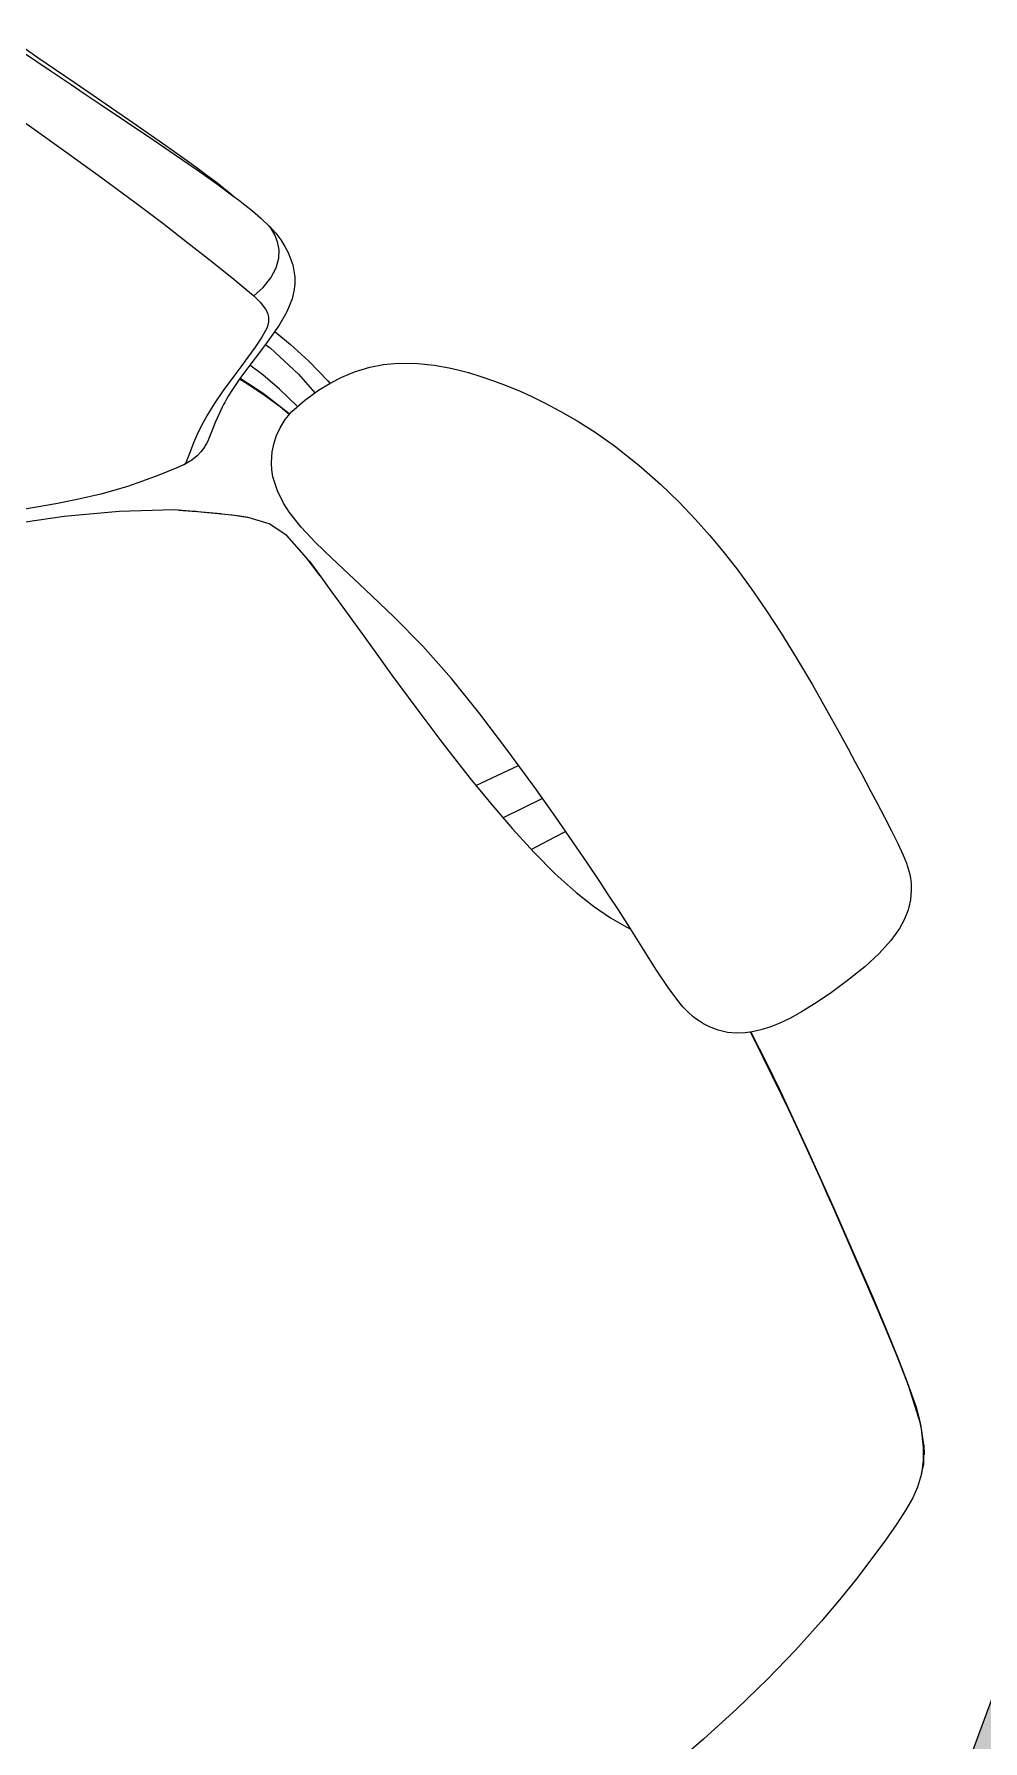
# Model space of a CAD drawing. Extents: x -15 to 8521, y -5327 to 1905.
# Drawn here: x 2987.8 to 3019.1, y -4551 to -4494.6 of the extents above; entities that cross this region are included whole.
import ezdxf

# ---------------------------------------------------------------- set-up
doc = ezdxf.new("R2010")
doc.units = 0
doc.layers.add('AR-HTC-MOB', color=253, linetype='Continuous', plot=False)
doc.layers.add('AR-MOB', color=2, linetype='Continuous')

# ---------------------------------------------------------------- blocks, each defined once
blk = doc.blocks.new('CAD-GIR-TELA')
at = {"color": 1, "linetype": 'Continuous'}
for p, q in [((-0.25037, 0.00687), (-0.23588, 0.00789)), ((-0.25126, -0.24112), (-0.24975, -0.24396))]:
    blk.add_line(p, q, dxfattribs=at)
at = {"color": 1, "linetype": 'Continuous', "flags": 128}
for points in [[(-0.22356, 0.31324), (-0.22658, 0.30688), (-0.2292, 0.30134), (-0.23146, 0.2966), (-0.23336, 0.29264), (-0.2349, 0.28943), (-0.2375, 0.28404), (-0.24013, 0.2786), (-0.24483, 0.26888), (-0.24938, 0.25943), (-0.25306, 0.25166), (-0.2566, 0.24404), (-0.25998, 0.23657), (-0.26092, 0.23445), (-0.26182, 0.23239), (-0.26268, 0.23037), (-0.26355, 0.22829), (-0.26457, 0.22577), (-0.26571, 0.22279), (-0.2669, 0.21935), (-0.26802, 0.21546)], [(-0.22439, 0.31462), (-0.22522, 0.31285), (-0.22762, 0.30772), (-0.23017, 0.30228), (-0.23316, 0.29593), (-0.23632, 0.28923), (-0.23962, 0.28229), (-0.24275, 0.27568), (-0.24565, 0.26953), (-0.249, 0.26235), (-0.25198, 0.25585), (-0.25462, 0.25), (-0.25693, 0.24476), (-0.25892, 0.24009), (-0.26022, 0.23695), (-0.26137, 0.23402), (-0.26237, 0.2313), (-0.26278, 0.23012)], [(-0.20998, 0.29784), (-0.2163, 0.28421), (-0.22239, 0.27069), (-0.22827, 0.25736), (-0.23388, 0.24433), (-0.23808, 0.23421), (-0.24201, 0.22446), (-0.24569, 0.21517), (-0.24908, 0.20643), (-0.25197, 0.19833)], [(-0.26798, 0.2156), (-0.26864, 0.21257), (-0.26897, 0.20978), (-0.26906, 0.20723), (-0.26897, 0.20495), (-0.26826, 0.20067), (-0.26683, 0.19689), (-0.26559, 0.19479), (-0.26416, 0.19294), (-0.26232, 0.19107), (-0.25868, 0.18831), (-0.25428, 0.18578), (-0.25096, 0.18418), (-0.24801, 0.18288), (-0.24552, 0.18183), (-0.24309, 0.18083), (-0.24031, 0.17967), (-0.23724, 0.17838), (-0.23418, 0.17705), (-0.23162, 0.17588), (-0.22954, 0.17485), (-0.22789, 0.17397), (-0.22671, 0.17331), (-0.22586, 0.17281), (-0.22521, 0.17241), (-0.22439, 0.17189), (-0.22343, 0.17126), (-0.22238, 0.17053), (-0.21984, 0.16865), (-0.21739, 0.16671), (-0.21631, 0.16587), (-0.21537, 0.16516), (-0.21456, 0.16459), (-0.21382, 0.16412), (-0.21314, 0.16372), (-0.21261, 0.16344), (-0.21195, 0.16312), (-0.21081, 0.16266), (-0.20913, 0.16215), (-0.20684, 0.16177), (-0.20382, 0.16177)], [(-0.25197, 0.19833), (-0.25603, 0.19911), (-0.25978, 0.20062), (-0.26297, 0.20262), (-0.26534, 0.20489), (-0.26686, 0.20727), (-0.26771, 0.20973), (-0.26809, 0.21222), (-0.26814, 0.21467), (-0.26796, 0.21545)], [(-0.20367, 0.16184), (-0.20127, 0.1621), (-0.19497, 0.163), (-0.18931, 0.16399), (-0.18419, 0.16506), (-0.17952, 0.16619), (-0.17524, 0.16735), (-0.16759, 0.16973), (-0.16085, 0.17208), (-0.15475, 0.17434), (-0.1492, 0.17645)], [(-0.25197, 0.19833), (-0.25274, 0.19545), (-0.2531, 0.19262), (-0.25301, 0.19122), (-0.25262, 0.18982), (-0.2518, 0.18844), (-0.25044, 0.18711), (-0.24735, 0.18518), (-0.24376, 0.18344), (-0.24005, 0.18182), (-0.23639, 0.18028), (-0.23286, 0.1788), (-0.22739, 0.17642), (-0.22259, 0.17415), (-0.21856, 0.17199), (-0.21525, 0.16997), (-0.21253, 0.16813), (-0.2103, 0.1665), (-0.20772, 0.16448), (-0.20592, 0.16301), (-0.2047, 0.16209), (-0.20389, 0.16177), (-0.20383, 0.16181)], [(-0.25199, 0.18468), (-0.25434, 0.17836), (-0.25676, 0.17053), (-0.25885, 0.16183), (-0.25903, 0.16072)], [(-0.24718, 0.18253), (-0.24791, 0.18077), (-0.25159, 0.16854), (-0.25313, 0.1605)], [(-0.20622, 0.14164), (-0.19349, 0.1506), (-0.17755, 0.15929), (-0.16104, 0.16704), (-0.13562, 0.17737), (-0.11345, 0.18426)], [(-0.24589, 0.1595), (-0.24585, 0.15967), (-0.24372, 0.16742), (-0.24133, 0.17429), (-0.23928, 0.17924)], [(-0.24244, 0.15862), (-0.24234, 0.15895), (-0.23836, 0.16891), (-0.23425, 0.17708)], [(-0.24225, 0.15856), (-0.24092, 0.16227), (-0.23816, 0.1687), (-0.23542, 0.17424), (-0.23393, 0.17694)], [(-0.31417, -0.09487), (-0.30695, -0.09591), (-0.30038, -0.0966), (-0.2943, -0.09703), (-0.28867, -0.09719), (-0.28445, -0.09711), (-0.28053, -0.09679), (-0.27701, -0.09624), (-0.27398, -0.09552), (-0.27125, -0.09465), (-0.2691, -0.09377), (-0.26657, -0.09245), (-0.26407, -0.09067), (-0.2618, -0.08849), (-0.25992, -0.08614), (-0.25868, -0.08423), (-0.25794, -0.08284), (-0.25753, -0.08194), (-0.25697, -0.08051), (-0.25625, -0.07824), (-0.2557, -0.07595), (-0.25531, -0.07383), (-0.25465, -0.06799), (-0.25426, -0.06116), (-0.25399, -0.05304), (-0.25373, -0.04471), (-0.25344, -0.03753), (-0.25314, -0.03145), (-0.25286, -0.02639), (-0.2524, -0.01905), (-0.2518, -0.0105), (-0.25103, -0.00071), (-0.25007, 0.01032), (-0.24847, 0.02616), (-0.24662, 0.04151), (-0.2444, 0.05623), (-0.24167, 0.07024), (-0.23836, 0.08348), (-0.23475, 0.09601), (-0.23256, 0.10332), (-0.23039, 0.11056), (-0.22837, 0.11775), (-0.22685, 0.12454), (-0.22601, 0.13056), (-0.22586, 0.13427), (-0.22616, 0.1388), (-0.2272, 0.14353), (-0.22804, 0.1457), (-0.22918, 0.14788), (-0.23115, 0.15074), (-0.23326, 0.15306), (-0.23517, 0.15473), (-0.23746, 0.15635), (-0.2403, 0.15784), (-0.24354, 0.15903), (-0.24891, 0.16011), (-0.25458, 0.16064), (-0.2594, 0.16073), (-0.26352, 0.16047), (-0.26796, 0.15984), (-0.27306, 0.15865), (-0.27748, 0.15715), (-0.28192, 0.15507), (-0.28737, 0.1517), (-0.2918, 0.14844), (-0.29561, 0.14528), (-0.29778, 0.14326), (-0.30033, 0.14067), (-0.30325, 0.13747), (-0.30634, 0.13389), (-0.30896, 0.13067), (-0.31193, 0.12673), (-0.31437, 0.12325), (-0.31709, 0.11917), (-0.32008, 0.11437), (-0.32326, 0.10882), (-0.32654, 0.10248), (-0.32975, 0.09545), (-0.33352, 0.08585), (-0.33649, 0.07684), (-0.3388, 0.0685), (-0.34057, 0.06092), (-0.34192, 0.05414), (-0.34307, 0.04727), (-0.34406, 0.03996), (-0.34489, 0.03201), (-0.34554, 0.02343), (-0.34599, 0.01419), (-0.34622, 0.00448), (-0.34625, -0.00578), (-0.34614, -0.01527), (-0.34595, -0.02359), (-0.34577, -0.02972), (-0.3456, -0.03499), (-0.34544, -0.03943), (-0.34533, -0.04232), (-0.34519, -0.04592), (-0.34501, -0.05027), (-0.34478, -0.05548), (-0.34449, -0.06051), (-0.34414, -0.06524), (-0.34371, -0.06944), (-0.34332, -0.07228), (-0.34286, -0.07451), (-0.3424, -0.07612), (-0.34199, -0.07727), (-0.3413, -0.07885), (-0.34021, -0.08083), (-0.33836, -0.08343), (-0.33674, -0.08521), (-0.33605, -0.08587), (-0.33488, -0.08686), (-0.33299, -0.08822), (-0.33041, -0.08977), (-0.32599, -0.09178), (-0.32054, -0.09351), (-0.31417, -0.09487)], [(-0.19837, 0.14741), (-0.19947, 0.1466), (-0.20084, 0.14556), (-0.20254, 0.1443), (-0.20459, 0.14281), (-0.20901, 0.13961), (-0.21124, 0.13793), (-0.21338, 0.13617)], [(-0.19476, 0.1497), (-0.196, 0.14896), (-0.19973, 0.1464)], [(-0.22416, 0.10748), (-0.2233, 0.11483), (-0.22139, 0.12454), (-0.21826, 0.13079), (-0.21358, 0.13587), (-0.20871, 0.13983)], [(-0.22359, 0.11356), (-0.22412, 0.108), (-0.22468, 0.10142), (-0.22551, 0.09376), (-0.22638, 0.08478), (-0.22723, 0.07563), (-0.22806, 0.06714), (-0.22949, 0.0539), (-0.23106, 0.03969), (-0.23313, 0.02467), (-0.2348, 0.01403), (-0.23676, 0.00325), (-0.23897, -0.00706), (-0.24147, -0.01674), (-0.24433, -0.02561), (-0.24699, -0.03235), (-0.24989, -0.03847), (-0.25298, -0.04397), (-0.25374, -0.04516)], [(-0.23348, 0.02175), (-0.23353, 0.02175), (-0.24907, 0.02024)], [(-0.23868, -0.00582), (-0.24733, -0.0062), (-0.25148, -0.00637)], [(-0.27073, -0.09443), (-0.27072, -0.09522), (-0.27017, -0.10583), (-0.26933, -0.11639), (-0.26728, -0.13749), (-0.26508, -0.15854), (-0.2626, -0.17956), (-0.26132, -0.19019), (-0.25997, -0.20092), (-0.25843, -0.21189), (-0.25704, -0.22038), (-0.2553, -0.22904), (-0.2542, -0.23326), (-0.25378, -0.23454)], [(-0.24579, -0.24888), (-0.24794, -0.24665), (-0.25135, -0.24098), (-0.25374, -0.23476), (-0.25679, -0.22158), (-0.25897, -0.20799), (-0.26078, -0.19422), (-0.26247, -0.18036), (-0.2657, -0.15261), (-0.26851, -0.12475), (-0.27062, -0.09682), (-0.27068, -0.09441)], [(-0.27067, -0.09591), (-0.26962, -0.11225), (-0.26817, -0.1283), (-0.26662, -0.14349), (-0.26608, -0.14852), (-0.26552, -0.15354), (-0.26495, -0.15848), (-0.26441, -0.16311), (-0.26388, -0.16754), (-0.26327, -0.17273), (-0.26255, -0.17883), (-0.26163, -0.18653), (-0.26068, -0.19418), (-0.25976, -0.20125), (-0.2589, -0.20751), (-0.25812, -0.21289), (-0.25741, -0.21739), (-0.25683, -0.22088), (-0.25634, -0.22366), (-0.25591, -0.22592), (-0.25539, -0.22838), (-0.25472, -0.23112), (-0.25316, -0.23608), (-0.25072, -0.24161), (-0.2485, -0.24537), (-0.24578, -0.2489), (-0.24243, -0.25203), (-0.23928, -0.25425), (-0.23532, -0.25654), (-0.23035, -0.25906), (-0.22438, -0.26183), (-0.21746, -0.26482), (-0.20971, -0.26797), (-0.20133, -0.27117), (-0.19254, -0.27429), (-0.18044, -0.27815), (-0.16762, -0.28174), (-0.15388, -0.28514), (-0.13936, -0.28827), (-0.12415, -0.2911)]]:
    blk.add_lwpolyline(points, dxfattribs=at)
blk = doc.blocks.new('EST-2')
at = {"layer": 'AR-HTC-MOB'}
h = blk.add_hatch(color=256, dxfattribs=at)
h.dxf.hatch_style = 1
h.paths.add_polyline_path([(1.40018, -0.00039), (1.50018, -0.00022), (1.50018, 0.0999), (1.40001, 0.09991)])
h.paths.add_polyline_path([(0.50008, 0.69994), (0.00008, 0.7), (0, 0.1), (1.40001, 0.09991), (1.40001, 0.09991), (1.40018, 1.4999), (0.80018, 1.4999), (0.80012, 0.9999, -0.326785)])
h.paths.add_polyline_path([(1.36022, 0.16512, -1), (1.31022, 0.16512, -1)], flags=16)
h.paths.add_polyline_path([(1.31854, 1.4259, -1), (1.36854, 1.4259, -1)], flags=16)
h.paths.add_polyline_path([(0.09861, 0.16334, -1), (0.04861, 0.16334, -1)], flags=16)
h.paths.add_polyline_path([(2.10012, 0.9999), (2.10018, 1.4999), (1.50018, 1.4999), (1.50018, 0.0999), (2.9, 0.0998), (2.90008, 0.6998), (2.40008, 0.69986, -0.326785)])
h.paths.add_polyline_path([(1.58982, 0.16509, -1), (1.53982, 0.16509, -1)], flags=16)
h.paths.add_polyline_path([(2.851, 0.168, -1), (2.801, 0.168, -1)], flags=16)
h.paths.add_polyline_path([(1.52911, 1.42625, -1), (1.57911, 1.42625, -1)], flags=16)
h.paths.add_polyline_path([(1.40009, 0.79991), (1.50018, 0.7999), (1.50018, 1.4999), (1.40018, 1.4999)])
h.paths.add_polyline_path([(1.40001, 0.09991), (1.50018, 0.0999), (1.50018, 0.7999), (1.40009, 0.79991)])
h.paths.add_polyline_path([(2.2, 0.09985), (2.19999, -0.00015), (2.89999, -0.0002), (2.9, 0.0998)])
h.paths.add_polyline_path([(2.19999, -0.00015), (2.2, 0.09985), (1.50018, 0.0999), (1.50018, -0.0001)])
h.paths.add_polyline_path([(0.70009, 0.09995), (0.70008, -0.00005), (1.40018, -0.00009), (1.40001, 0.09991)])
h.paths.add_polyline_path([(0.00001, 0.1), (0, 0), (0.70008, -0.00005), (0.70009, 0.09995)])
at = {"color": 0}
blk.add_line((2.40008, 0.69986), (2.90008, 0.6998), dxfattribs=at)
at = {"layer": 'AR-MOB', "color": 1, "xscale": -1, "rotation": 320.5397469830933}
blk.add_blockref('CAD-GIR-TELA', (2.59842, 1.09571), dxfattribs=at)

msp = doc.modelspace()

# ---------------------------------------------------------------- block references
at = {"layer": 'AR-MOB', "xscale": 100, "yscale": 100, "zscale": 100, "rotation": 69.7883506944531}
msp.add_blockref('EST-2', (2996.368, -4814.816), dxfattribs=at)

doc.saveas('drawing.dxf')
